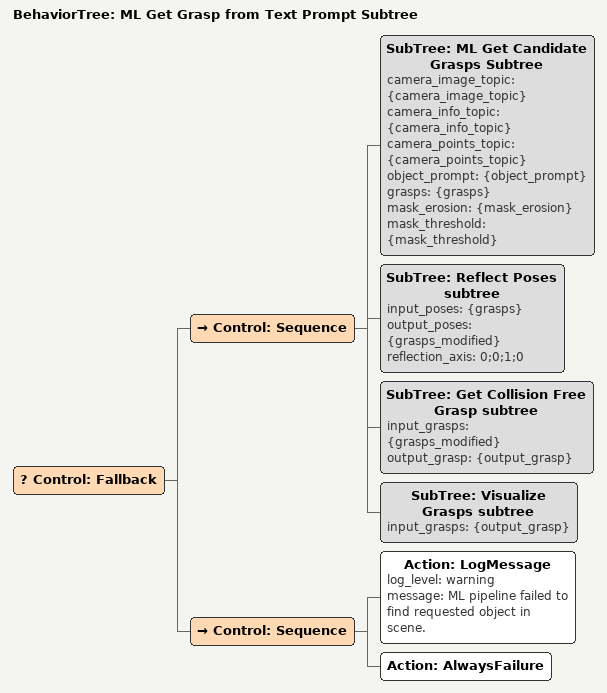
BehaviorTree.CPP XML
<?xml version='1.0' encoding='UTF-8'?>
<root BTCPP_format="4" main_tree_to_execute="ML Get Grasp from Text Prompt Subtree">
  <BehaviorTree ID="ML Get Grasp from Text Prompt Subtree" _description="Uses ML models to identify objects and infer grasp poses from text prompt.">
    <Control ID="Fallback">
      <Control ID="Sequence">
        <SubTree ID="ML Get Candidate Grasps Subtree" camera_image_topic="{camera_image_topic}" camera_info_topic="{camera_info_topic}" camera_points_topic="{camera_points_topic}" object_prompt="{object_prompt}" grasps="{grasps}" mask_erosion="{mask_erosion}" mask_threshold="{mask_threshold}"/>
        <SubTree ID="Reflect Poses subtree" input_poses="{grasps}" output_poses="{grasps_modified}" reflection_axis="0;0;1;0"/>
        <SubTree ID="Get Collision Free Grasp subtree" input_grasps="{grasps_modified}" output_grasp="{output_grasp}"/>
        <SubTree ID="Visualize Grasps subtree" input_grasps="{output_grasp}"/>
      </Control>
      <Control ID="Sequence">
        <Action ID="LogMessage" log_level="warning" message="ML pipeline failed to find requested object in scene."/>
        <Action ID="AlwaysFailure"/>
      </Control>
    </Control>
  </BehaviorTree>
</root>
